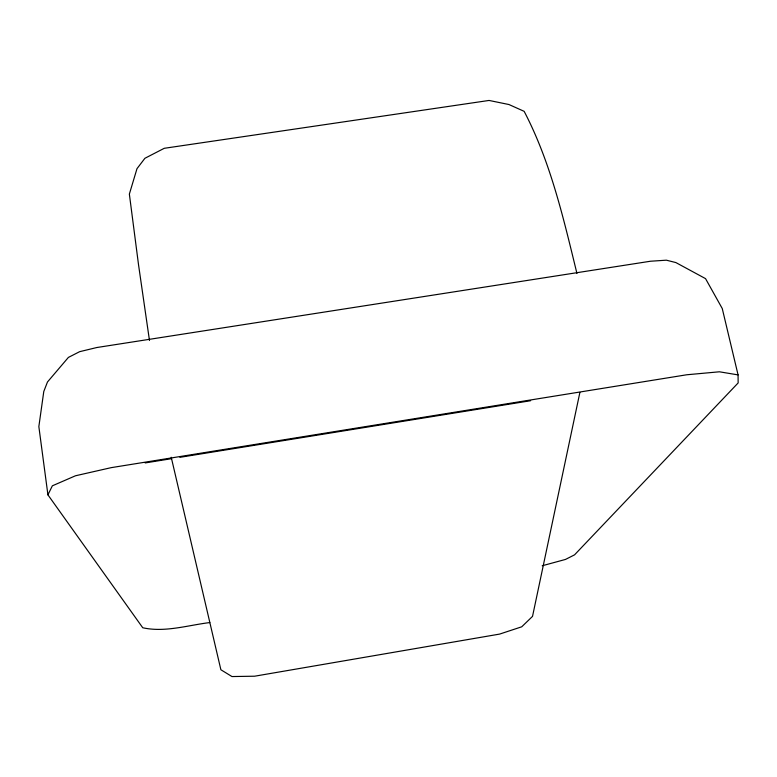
<?xml version="1.0" encoding="UTF-8"?>
<svg xmlns="http://www.w3.org/2000/svg" width="777" height="777" viewBox="0 0 777 777"><rect width="100%" height="100%" fill="white"/><g stroke="black" fill="none" stroke-linecap="round" stroke-linejoin="round"><path stroke-width="1.17" d="M579.885 392.443L532.527 616.365L521.746 626.796L499.63 634.09L254.642 676.204L231.973 676.553L220.882 669.755L171.231 457.274M209.8 622.562C187.723 625.281 164.899 632.653 142.745 627.758L47.921 494.852L52.35 485.819L75.476 475.777L111.179 467.657L686.79 374.767L719.405 371.794L738.063 374.893L738.15 382.935L574.553 554.846L565.491 559.43L542.21 565.763M145.202 462.927L171.542 458.683M179.914 457.323L530.633 400.718M738.063 374.893L722.26 308.547L705.545 278.632L675.883 262.577L666.384 260.188L650.524 261.227L96.785 347.533L79.633 351.68L68.395 357.41L47.475 381.993L43.784 391.491L38.85 426.592L47.921 494.852M576.942 273.455C563.471 218.318 550.611 161.937 524.145 111.334L508.964 104.536L489.063 100.447L164.258 148.3L144.91 158.285L136.995 168.658L129.361 194.085L138.539 264.831L149.475 340.501"/></g></svg>
